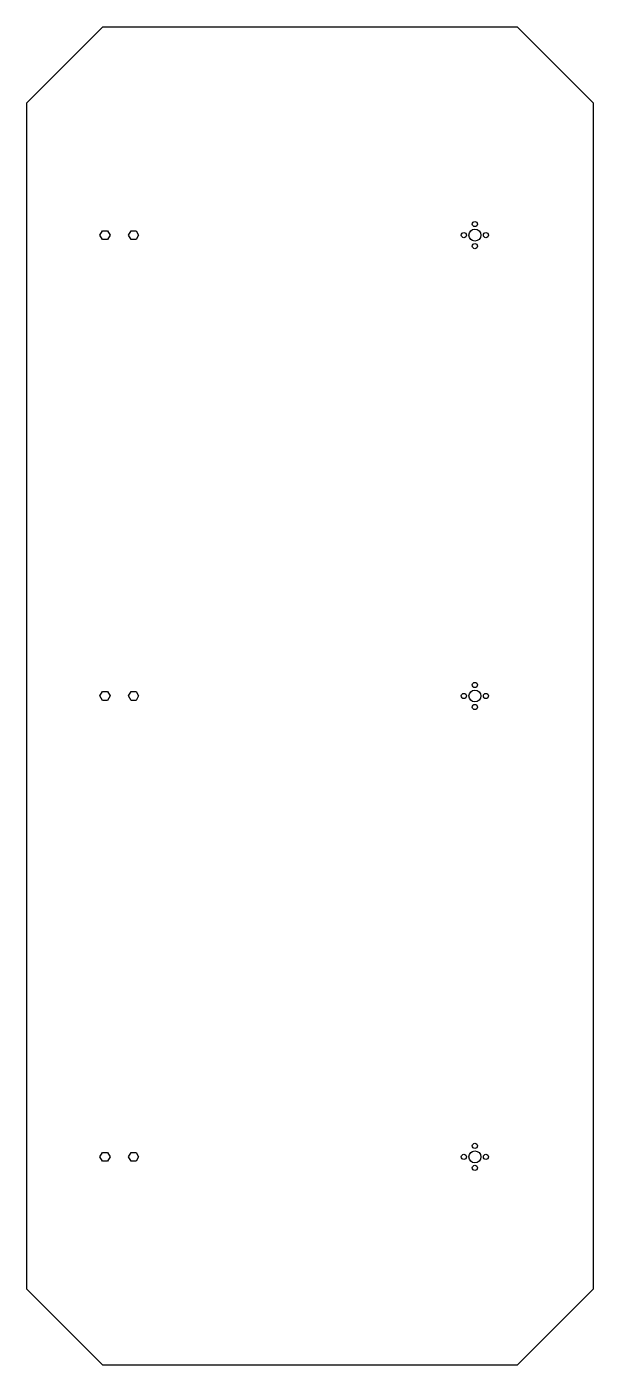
# Model space of a CAD drawing. Extents: x 0 to 24.2, y 0 to 57.1.
import ezdxf

# ---------------------------------------------------------------- set-up
doc = ezdxf.new("R2010")
doc.units = 0
doc.header["$LTSCALE"] = 1.21
doc.layers.get('0').update_dxf_attribs({"linetype": 'CONTINUOUS'})

msp = doc.modelspace()

# ---------------------------------------------------------------- linework, layer by layer
at = {"color": 3, "linetype": 'CONTINUOUS'}
for p, q in [((0, 53.84), (3.246, 57.086)), ((3.246, 57.086), (20.915, 57.086)), ((20.915, 57.086), (24.161, 53.84)), ((0, 3.246), (0, 53.84)), ((24.161, 53.84), (24.161, 3.246)), ((3.119, 48.2), (3.227, 48.387)), ((3.227, 48.012), (3.119, 48.2)), ((3.227, 48.387), (3.444, 48.387)), ((3.444, 48.012), (3.227, 48.012)), ((3.444, 48.387), (3.552, 48.2)), ((3.552, 48.2), (3.444, 48.012)), ((4.339, 48.2), (4.447, 48.387)), ((4.447, 48.012), (4.339, 48.2)), ((4.447, 48.387), (4.664, 48.387)), ((4.664, 48.012), (4.447, 48.012)), ((4.664, 48.387), (4.772, 48.2)), ((4.772, 48.2), (4.664, 48.012)), ((3.119, 28.543), (3.227, 28.73)), ((3.227, 28.355), (3.119, 28.543)), ((3.227, 28.73), (3.444, 28.73)), ((3.444, 28.73), (3.552, 28.543)), ((3.552, 28.543), (3.444, 28.355)), ((4.339, 28.543), (4.447, 28.73)), ((4.447, 28.355), (4.339, 28.543)), ((4.447, 28.73), (4.664, 28.73)), ((4.664, 28.73), (4.772, 28.543)), ((4.772, 28.543), (4.664, 28.355)), ((3.444, 28.355), (3.227, 28.355)), ((4.664, 28.355), (4.447, 28.355)), ((3.119, 8.886), (3.227, 9.073)), ((3.227, 8.698), (3.119, 8.886)), ((3.227, 9.073), (3.444, 9.073)), ((3.444, 8.698), (3.227, 8.698)), ((3.444, 9.073), (3.552, 8.886)), ((3.552, 8.886), (3.444, 8.698)), ((4.339, 8.886), (4.447, 9.073)), ((4.447, 8.698), (4.339, 8.886)), ((4.447, 9.073), (4.664, 9.073)), ((4.664, 8.698), (4.447, 8.698)), ((4.664, 9.073), (4.772, 8.886)), ((4.772, 8.886), (4.664, 8.698)), ((0, 3.246), (3.246, 0)), ((20.915, 0), (24.161, 3.246)), ((20.915, 0), (3.246, 0))]:
    msp.add_line(p, q, dxfattribs=at)
for centre, radius in [((19.114, 48.67), 0.11), ((18.644, 48.2), 0.11), ((19.114, 48.2), 0.255), ((19.584, 48.2), 0.11), ((19.114, 47.73), 0.11), ((19.114, 29.013), 0.11), ((18.644, 28.543), 0.11), ((19.114, 28.543), 0.255), ((19.584, 28.543), 0.11), ((19.114, 28.073), 0.11), ((19.114, 8.886), 0.255), ((19.114, 9.356), 0.11), ((18.644, 8.886), 0.11), ((19.584, 8.886), 0.11), ((19.114, 8.416), 0.11)]:
    msp.add_circle(centre, radius, dxfattribs=at)

doc.saveas('drawing.dxf')
